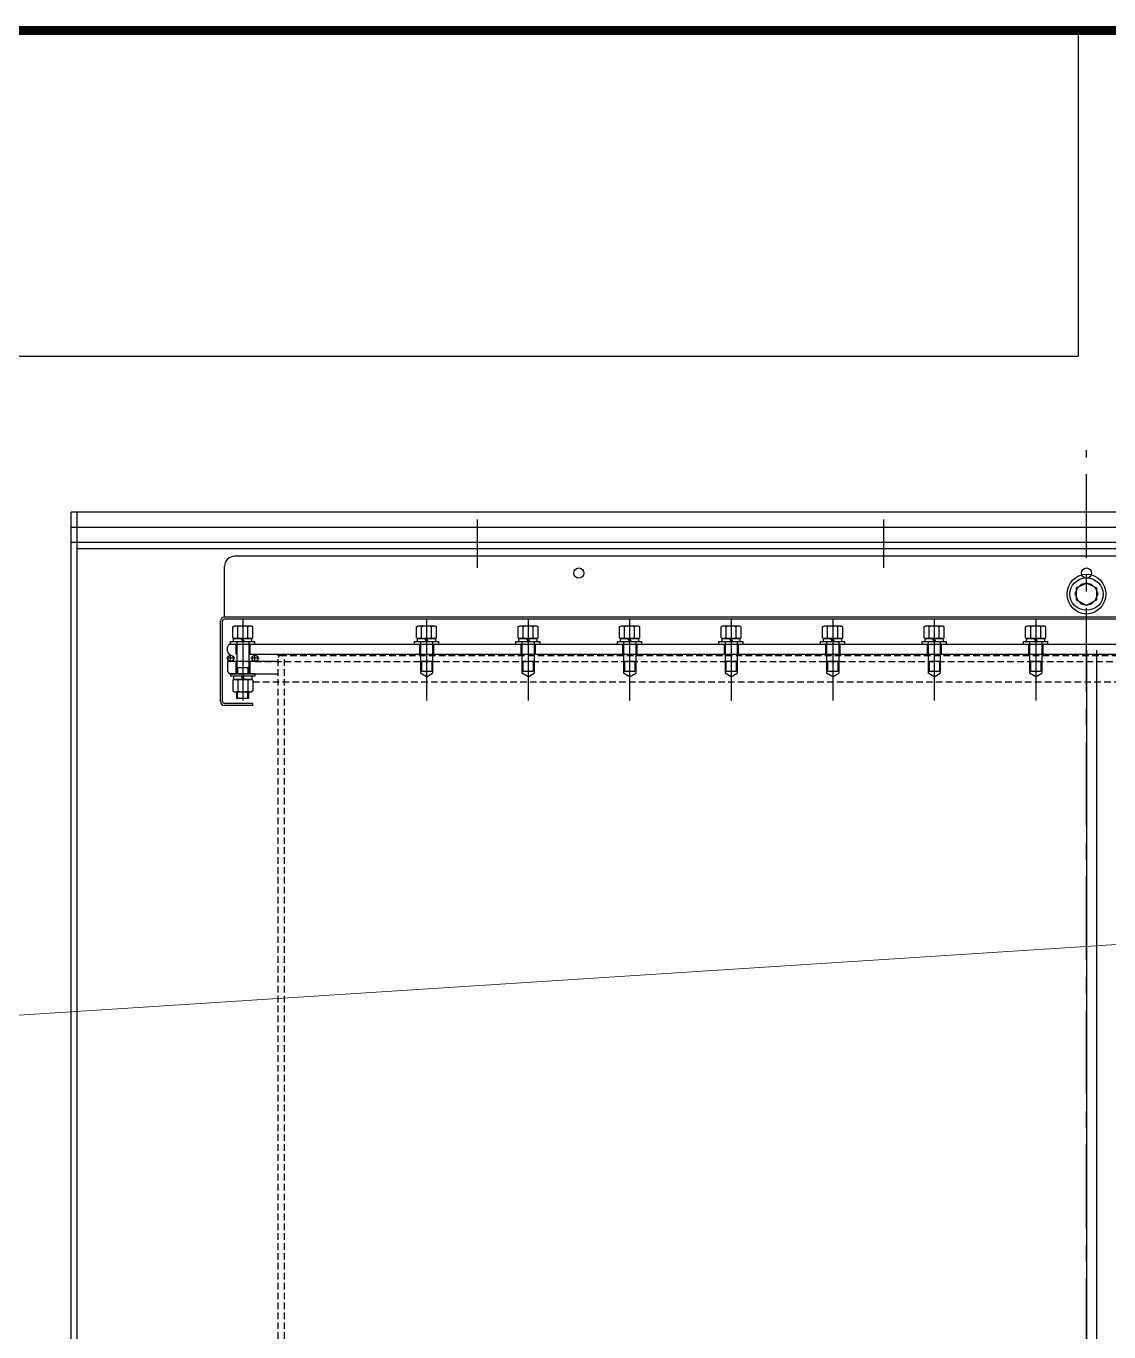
# Model space of a CAD drawing. Header units: millimetres. Extents: x 45841 to 102963, y -329287 to -163666.
# Drawn here: x 69511 to 70578, y -165632 to -164345 of the extents above; entities that cross this region are included whole.
import ezdxf

# ---------------------------------------------------------------- set-up
doc = ezdxf.new("R2010")
doc.units = ezdxf.units.MM
doc.header["$LTSCALE"] = 13
for name, pattern in [('CENTER', [50.8, 31.75, -6.35, 6.35, -6.35]), ('CENTER2', [1.125, 0.75, -0.125, 0.125, -0.125]), ('CENTERX2', [101.6, 63.5, -12.7, 12.7, -12.7]), ('DASHED', [0.75, 0.5, -0.25]), ('HIDDEN', [9.525, 6.35, -3.175])]:
    doc.linetypes.add(name, pattern=pattern)
for name, color, linetype in [('1', 4, 'Continuous'), ('2', 3, 'Continuous'), ('3中心线层', 1, 'CENTER'), ('4', 2, 'HIDDEN'), ('4虚线层', 6, 'DASHED'), ('粗实线', 4, 'Continuous')]:
    doc.layers.add(name, color=color, linetype=linetype)
doc.layers.add('标注、文本', color=3, linetype='Continuous', lineweight=25)
doc.layers.add('铁心', color=3, linetype='Continuous', lineweight=0)

# ---------------------------------------------------------------- blocks, each defined once
blk = doc.blocks.new('A$C3970166B')
at = {"layer": '标注、文本', "color": 4, "lineweight": 30}
for points in [[(20.32, 13.55), (18.63, 16.93), (16.09, 19.47), (12.7, 20.32), (9.31, 19.47), (6.77, 16.93), (5.08, 13.55), (6.77, 9.31), (9.31, 6.77), (12.7, 5.93), (16.09, 6.77), (18.63, 9.31)], [(19.47, 16.93), (12.7, 20.32), (5.93, 16.93), (5.93, 9.31), (12.7, 5.93), (19.47, 9.31)]]:
    blk.add_lwpolyline(points, close=True, dxfattribs=at)
for major_axis, ratio in [((0, 13.12), 0.967742), ((-11.01, 0), 0.961538)]:
    blk.add_ellipse((12.7, 13.12), major_axis=major_axis, ratio=ratio, start_param=0, end_param=6.283185, dxfattribs=at)

msp = doc.modelspace()

# ---------------------------------------------------------------- linework, layer by layer
at = {"layer": '1', "color": 1, "linetype": 'CENTERX2', "lineweight": -3, "ltscale": 0.1}
for p, q in [((70555.9, -167114.795), (70555.9, -164763.206)), ((69724.9, -164951.838), (69724.9, -164995.105)), ((69717.084, -164968.277), (69708.715, -164968.277)), ((69712.9, -164971.516), (69712.9, -164965.038)), ((69741.084, -164968.277), (69732.715, -164968.277)), ((69736.9, -164971.516), (69736.9, -164965.038))]:
    msp.add_line(p, q, dxfattribs=at)
at = {"layer": '1'}
for p, q in [((69714.975, -164937.345), (69716.304, -164936.577)), ((69714.975, -164948.009), (69714.975, -164937.345)), ((69733.495, -164936.577), (69716.304, -164936.577)), ((69719.937, -164948.009), (69719.937, -164937.345)), ((69729.862, -164948.009), (69729.862, -164937.345)), ((69734.825, -164937.345), (69733.495, -164936.577)), ((69734.825, -164948.009), (69734.825, -164937.345)), ((69895.975, -164937.345), (69897.304, -164936.577)), ((69895.975, -164948.009), (69895.975, -164937.345)), ((69914.495, -164936.577), (69897.304, -164936.577)), ((69900.937, -164948.009), (69900.937, -164937.345)), ((69910.862, -164948.009), (69910.862, -164937.345)), ((69915.825, -164937.345), (69914.495, -164936.577)), ((69915.825, -164948.009), (69915.825, -164937.345)), ((69995.975, -164937.345), (69997.304, -164936.577)), ((69995.975, -164948.009), (69995.975, -164937.345)), ((70014.495, -164936.577), (69997.304, -164936.577)), ((70000.937, -164948.009), (70000.937, -164937.345)), ((70010.862, -164948.009), (70010.862, -164937.345)), ((70015.825, -164937.345), (70014.495, -164936.577)), ((70015.825, -164948.009), (70015.825, -164937.345)), ((70095.975, -164937.345), (70097.304, -164936.577)), ((70095.975, -164948.009), (70095.975, -164937.345)), ((70114.495, -164936.577), (70097.304, -164936.577)), ((70100.937, -164948.009), (70100.937, -164937.345)), ((70110.862, -164948.009), (70110.862, -164937.345)), ((70115.825, -164937.345), (70114.495, -164936.577)), ((70115.825, -164948.009), (70115.825, -164937.345)), ((70195.975, -164937.345), (70197.304, -164936.577)), ((70195.975, -164948.009), (70195.975, -164937.345)), ((70214.495, -164936.577), (70197.304, -164936.577)), ((70200.937, -164948.009), (70200.937, -164937.345)), ((70210.862, -164948.009), (70210.862, -164937.345)), ((70215.825, -164937.345), (70214.495, -164936.577)), ((70215.825, -164948.009), (70215.825, -164937.345)), ((70295.975, -164937.345), (70297.304, -164936.577)), ((70295.975, -164948.009), (70295.975, -164937.345)), ((70314.495, -164936.577), (70297.304, -164936.577)), ((70300.937, -164948.009), (70300.937, -164937.345)), ((70310.862, -164948.009), (70310.862, -164937.345)), ((70315.825, -164937.345), (70314.495, -164936.577)), ((70315.825, -164948.009), (70315.825, -164937.345)), ((70395.975, -164937.345), (70397.304, -164936.577)), ((70395.975, -164948.009), (70395.975, -164937.345)), ((70414.495, -164936.577), (70397.304, -164936.577)), ((70400.937, -164948.009), (70400.937, -164937.345)), ((70410.862, -164948.009), (70410.862, -164937.345)), ((70415.825, -164937.345), (70414.495, -164936.577)), ((70415.825, -164948.009), (70415.825, -164937.345)), ((70495.975, -164937.345), (70497.304, -164936.577)), ((70495.975, -164948.009), (70495.975, -164937.345)), ((70514.495, -164936.577), (70497.304, -164936.577)), ((70500.937, -164948.009), (70500.937, -164937.345)), ((70510.862, -164948.009), (70510.862, -164937.345)), ((70515.825, -164937.345), (70514.495, -164936.577)), ((70515.825, -164948.009), (70515.825, -164937.345)), ((69712.9, -164954.277), (69712.9, -164951.777)), ((69712.9, -164951.777), (69736.9, -164951.777)), ((69712.9, -164954.277), (69736.9, -164954.277)), ((69714.975, -164948.009), (69716.304, -164948.777)), ((69715.9, -164951.777), (69715.9, -164948.777)), ((69715.9, -164948.777), (69733.9, -164948.777)), ((69715.9, -164951.777), (69733.9, -164951.777)), ((69733.495, -164948.777), (69716.304, -164948.777)), ((69718.9, -164951.995), (69718.9, -164977.495)), ((69724.9, -164951.777), (69723.2, -164948.777)), ((69726.6, -164951.777), (69724.9, -164948.777)), ((69730.9, -164951.995), (69730.9, -164977.495)), ((69734.825, -164948.009), (69733.495, -164948.777)), ((69733.9, -164951.777), (69733.9, -164948.777)), ((69736.9, -164954.277), (69736.9, -164951.777)), ((69893.9, -164954.277), (69893.9, -164951.777)), ((69893.9, -164951.777), (69917.9, -164951.777)), ((69893.9, -164954.277), (69917.9, -164954.277)), ((69895.975, -164948.009), (69897.304, -164948.777)), ((69896.9, -164951.777), (69896.9, -164948.777)), ((69896.9, -164948.777), (69914.9, -164948.777)), ((69896.9, -164951.777), (69914.9, -164951.777)), ((69914.495, -164948.777), (69897.304, -164948.777)), ((69899.9, -164951.995), (69899.9, -164977.495)), ((69905.9, -164951.777), (69904.2, -164948.777)), ((69907.6, -164951.777), (69905.9, -164948.777)), ((69911.9, -164951.995), (69911.9, -164977.495)), ((69915.825, -164948.009), (69914.495, -164948.777)), ((69914.9, -164951.777), (69914.9, -164948.777)), ((69917.9, -164954.277), (69917.9, -164951.777)), ((69993.9, -164954.277), (69993.9, -164951.777)), ((69993.9, -164951.777), (70017.9, -164951.777)), ((69993.9, -164954.277), (70017.9, -164954.277)), ((69995.975, -164948.009), (69997.304, -164948.777)), ((69996.9, -164951.777), (69996.9, -164948.777)), ((69996.9, -164948.777), (70014.9, -164948.777)), ((69996.9, -164951.777), (70014.9, -164951.777)), ((70014.495, -164948.777), (69997.304, -164948.777)), ((69999.9, -164951.995), (69999.9, -164977.495)), ((70005.9, -164951.777), (70004.2, -164948.777)), ((70007.6, -164951.777), (70005.9, -164948.777)), ((70011.9, -164951.995), (70011.9, -164977.495)), ((70015.825, -164948.009), (70014.495, -164948.777)), ((70014.9, -164951.777), (70014.9, -164948.777)), ((70017.9, -164954.277), (70017.9, -164951.777)), ((70093.9, -164954.277), (70093.9, -164951.777)), ((70093.9, -164951.777), (70117.9, -164951.777)), ((70093.9, -164954.277), (70117.9, -164954.277)), ((70095.975, -164948.009), (70097.304, -164948.777)), ((70096.9, -164951.777), (70096.9, -164948.777)), ((70096.9, -164948.777), (70114.9, -164948.777)), ((70096.9, -164951.777), (70114.9, -164951.777)), ((70114.495, -164948.777), (70097.304, -164948.777)), ((70099.9, -164951.995), (70099.9, -164977.495)), ((70105.9, -164951.777), (70104.2, -164948.777)), ((70107.6, -164951.777), (70105.9, -164948.777)), ((70111.9, -164951.995), (70111.9, -164977.495)), ((70115.825, -164948.009), (70114.495, -164948.777)), ((70114.9, -164951.777), (70114.9, -164948.777)), ((70117.9, -164954.277), (70117.9, -164951.777)), ((70193.9, -164954.277), (70193.9, -164951.777)), ((70193.9, -164951.777), (70217.9, -164951.777)), ((70193.9, -164954.277), (70217.9, -164954.277)), ((70195.975, -164948.009), (70197.304, -164948.777)), ((70196.9, -164951.777), (70196.9, -164948.777)), ((70196.9, -164948.777), (70214.9, -164948.777)), ((70196.9, -164951.777), (70214.9, -164951.777)), ((70214.495, -164948.777), (70197.304, -164948.777)), ((70199.9, -164951.995), (70199.9, -164977.495)), ((70205.9, -164951.777), (70204.2, -164948.777)), ((70207.6, -164951.777), (70205.9, -164948.777)), ((70211.9, -164951.995), (70211.9, -164977.495)), ((70215.825, -164948.009), (70214.495, -164948.777)), ((70214.9, -164951.777), (70214.9, -164948.777)), ((70217.9, -164954.277), (70217.9, -164951.777)), ((70293.9, -164954.277), (70293.9, -164951.777)), ((70293.9, -164951.777), (70317.9, -164951.777)), ((70293.9, -164954.277), (70317.9, -164954.277)), ((70295.975, -164948.009), (70297.304, -164948.777)), ((70296.9, -164951.777), (70296.9, -164948.777)), ((70296.9, -164948.777), (70314.9, -164948.777)), ((70296.9, -164951.777), (70314.9, -164951.777)), ((70314.495, -164948.777), (70297.304, -164948.777)), ((70299.9, -164951.995), (70299.9, -164977.495)), ((70305.9, -164951.777), (70304.2, -164948.777)), ((70307.6, -164951.777), (70305.9, -164948.777)), ((70311.9, -164951.995), (70311.9, -164977.495)), ((70315.825, -164948.009), (70314.495, -164948.777)), ((70314.9, -164951.777), (70314.9, -164948.777)), ((70317.9, -164954.277), (70317.9, -164951.777)), ((70393.9, -164954.277), (70393.9, -164951.777)), ((70393.9, -164951.777), (70417.9, -164951.777)), ((70393.9, -164954.277), (70417.9, -164954.277)), ((70395.975, -164948.009), (70397.304, -164948.777)), ((70396.9, -164951.777), (70396.9, -164948.777)), ((70396.9, -164948.777), (70414.9, -164948.777)), ((70396.9, -164951.777), (70414.9, -164951.777)), ((70414.495, -164948.777), (70397.304, -164948.777)), ((70399.9, -164951.995), (70399.9, -164977.495)), ((70405.9, -164951.777), (70404.2, -164948.777)), ((70407.6, -164951.777), (70405.9, -164948.777)), ((70411.9, -164951.995), (70411.9, -164977.495)), ((70415.825, -164948.009), (70414.495, -164948.777)), ((70414.9, -164951.777), (70414.9, -164948.777)), ((70417.9, -164954.277), (70417.9, -164951.777)), ((70493.9, -164954.277), (70493.9, -164951.777)), ((70493.9, -164951.777), (70517.9, -164951.777)), ((70493.9, -164954.277), (70517.9, -164954.277)), ((70495.975, -164948.009), (70497.304, -164948.777)), ((70496.9, -164951.777), (70496.9, -164948.777)), ((70496.9, -164948.777), (70514.9, -164948.777)), ((70496.9, -164951.777), (70514.9, -164951.777)), ((70514.495, -164948.777), (70497.304, -164948.777)), ((70499.9, -164951.995), (70499.9, -164977.495)), ((70505.9, -164951.777), (70504.2, -164948.777)), ((70507.6, -164951.777), (70505.9, -164948.777)), ((70511.9, -164951.995), (70511.9, -164977.495)), ((70515.825, -164948.009), (70514.495, -164948.777)), ((70514.9, -164951.777), (70514.9, -164948.777)), ((70517.9, -164954.277), (70517.9, -164951.777)), ((69730.9, -164977.495), (69718.9, -164977.495)), ((69718.9, -164977.495), (69718.9, -164983.495)), ((69730.9, -164977.495), (69730.9, -164983.495)), ((69911.9, -164971.495), (69899.9, -164971.495)), ((69899.9, -164977.495), (69899.9, -164983.031)), ((69911.9, -164977.495), (69911.9, -164983.031)), ((70011.9, -164971.495), (69999.9, -164971.495)), ((69999.9, -164977.495), (69999.9, -164983.031)), ((70011.9, -164977.495), (70011.9, -164983.031)), ((70111.9, -164971.495), (70099.9, -164971.495)), ((70099.9, -164977.495), (70099.9, -164983.031)), ((70111.9, -164977.495), (70111.9, -164983.031)), ((70211.9, -164971.495), (70199.9, -164971.495)), ((70199.9, -164977.495), (70199.9, -164983.031)), ((70211.9, -164977.495), (70211.9, -164983.031)), ((70311.9, -164971.495), (70299.9, -164971.495)), ((70299.9, -164977.495), (70299.9, -164983.031)), ((70311.9, -164977.495), (70311.9, -164983.031)), ((70411.9, -164971.495), (70399.9, -164971.495)), ((70399.9, -164977.495), (70399.9, -164983.031)), ((70411.9, -164977.495), (70411.9, -164983.031)), ((70511.9, -164971.495), (70499.9, -164971.495)), ((70499.9, -164977.495), (70499.9, -164983.031)), ((70511.9, -164977.495), (70511.9, -164983.031)), ((69736.9, -164983.495), (69712.9, -164983.495)), ((69712.9, -164983.495), (69712.9, -164985.995)), ((69736.9, -164985.995), (69712.9, -164985.995)), ((69714.975, -164989.763), (69716.304, -164988.995)), ((69714.975, -164989.763), (69714.975, -165000.427)), ((69733.9, -164985.995), (69715.9, -164985.995)), ((69715.9, -164985.995), (69715.9, -164988.995)), ((69733.9, -164988.995), (69715.9, -164988.995)), ((69716.304, -164988.995), (69733.495, -164988.995)), ((69719.937, -164989.763), (69719.937, -165000.427)), ((69723.2, -164985.995), (69724.9, -164988.995)), ((69724.9, -164985.995), (69726.6, -164988.995)), ((69729.862, -164989.763), (69729.862, -165000.427)), ((69734.825, -164989.763), (69733.495, -164988.995)), ((69733.9, -164985.995), (69733.9, -164988.995)), ((69734.825, -164989.763), (69734.825, -165000.427)), ((69736.9, -164983.495), (69736.9, -164985.995)), ((69714.975, -165000.427), (69716.304, -165001.195)), ((69716.304, -165001.195), (69733.495, -165001.195)), ((69718.9, -165007.937), (69718.9, -165001.195)), ((69730.9, -165007.937), (69730.9, -165001.195)), ((69734.825, -165000.427), (69733.495, -165001.195)), ((69730.9, -165007.937), (69718.9, -165007.937))]:
    msp.add_line(p, q, dxfattribs=at)
at = {"layer": '1', "const_width": 8.634}
msp.add_lwpolyline([(68377.085, -171158.034), (77849.405, -171158.034), (77849.405, -164349.804), (68377.085, -164349.804), (68377.085, -171158.034)], dxfattribs=at)
at = {"layer": '1'}
for centre, radius, start, end in [((69717.51, -164941.146), 4.569, 57.914436, 123.704561), ((69724.9, -164954.577), 18, 73.996597, 106.003403), ((69732.289, -164941.146), 4.569, 56.295439, 122.085564), ((69898.51, -164941.146), 4.569, 57.914436, 123.704561), ((69905.9, -164954.577), 18, 73.996597, 106.003403), ((69913.289, -164941.146), 4.569, 56.295439, 122.085564), ((69998.51, -164941.146), 4.569, 57.914436, 123.704561), ((70005.9, -164954.577), 18, 73.996597, 106.003403), ((70013.289, -164941.146), 4.569, 56.295439, 122.085564), ((70098.51, -164941.146), 4.569, 57.914436, 123.704561), ((70105.9, -164954.577), 18, 73.996597, 106.003403), ((70113.289, -164941.146), 4.569, 56.295439, 122.085564), ((70198.51, -164941.146), 4.569, 57.914436, 123.704561), ((70205.9, -164954.577), 18, 73.996597, 106.003403), ((70213.289, -164941.146), 4.569, 56.295439, 122.085564), ((70298.51, -164941.146), 4.569, 57.914436, 123.704561), ((70305.9, -164954.577), 18, 73.996597, 106.003403), ((70313.289, -164941.146), 4.569, 56.295439, 122.085564), ((70398.51, -164941.146), 4.569, 57.914436, 123.704561), ((70405.9, -164954.577), 18, 73.996597, 106.003403), ((70413.289, -164941.146), 4.569, 56.295439, 122.085564), ((70498.51, -164941.146), 4.569, 57.914436, 123.704561), ((70505.9, -164954.577), 18, 73.996597, 106.003403), ((70513.289, -164941.146), 4.569, 56.295439, 122.085564), ((69717.51, -164944.208), 4.569, 236.295439, 302.558752), ((69724.9, -164930.777), 18, 253.996597, 286.003403), ((69732.289, -164944.208), 4.569, 237.914436, 303.704561), ((69898.51, -164944.208), 4.569, 236.295439, 302.558752), ((69905.9, -164930.777), 18, 253.996597, 286.003403), ((69913.289, -164944.208), 4.569, 237.914436, 303.704561), ((69998.51, -164944.208), 4.569, 236.295439, 302.558752), ((70005.9, -164930.777), 18, 253.996597, 286.003403), ((70013.289, -164944.208), 4.569, 237.914436, 303.704561), ((70098.51, -164944.208), 4.569, 236.295439, 302.558752), ((70105.9, -164930.777), 18, 253.996597, 286.003403), ((70113.289, -164944.208), 4.569, 237.914436, 303.704561), ((70198.51, -164944.208), 4.569, 236.295439, 302.558752), ((70205.9, -164930.777), 18, 253.996597, 286.003403), ((70213.289, -164944.208), 4.569, 237.914436, 303.704561), ((70298.51, -164944.208), 4.569, 236.295439, 302.558752), ((70305.9, -164930.777), 18, 253.996597, 286.003403), ((70313.289, -164944.208), 4.569, 237.914436, 303.704561), ((70398.51, -164944.208), 4.569, 236.295439, 302.558752), ((70405.9, -164930.777), 18, 253.996597, 286.003403), ((70413.289, -164944.208), 4.569, 237.914436, 303.704561), ((70498.51, -164944.208), 4.569, 236.295439, 302.558752), ((70505.9, -164930.777), 18, 253.996597, 286.003403), ((70513.289, -164944.208), 4.569, 237.914436, 303.704561), ((69717.51, -164993.564), 4.569, 57.914436, 123.704561), ((69724.9, -165006.995), 18, 73.996597, 106.003403), ((69732.289, -164993.564), 4.569, 56.295439, 122.558752), ((69717.51, -164996.626), 4.569, 236.295439, 302.085564), ((69724.9, -164983.195), 18, 253.996597, 286.003403), ((69732.289, -164996.626), 4.569, 237.914436, 303.704561)]:
    msp.add_arc(centre, radius, start, end, dxfattribs=at)
at = {"layer": '2'}
for p, q in [((70547.825, -164349.804), (70547.825, -164670.481)), ((68377.085, -164670.481), (70547.825, -164670.481)), ((69719.8, -164977.495), (69719.8, -164983.495)), ((69730, -164977.495), (69730, -164983.495)), ((69900.8, -164971.495), (69900.8, -164981.031)), ((69911, -164971.495), (69911, -164981.031)), ((70000.8, -164971.495), (70000.8, -164981.031)), ((70011, -164971.495), (70011, -164981.031)), ((70100.8, -164971.495), (70100.8, -164981.031)), ((70111, -164971.495), (70111, -164981.031)), ((70200.8, -164971.495), (70200.8, -164981.031)), ((70211, -164971.495), (70211, -164981.031)), ((70300.8, -164971.495), (70300.8, -164981.031)), ((70311, -164971.495), (70311, -164981.031)), ((70400.8, -164971.495), (70400.8, -164981.031)), ((70411, -164971.495), (70411, -164981.031)), ((70500.8, -164971.495), (70500.8, -164981.031)), ((70511, -164971.495), (70511, -164981.031)), ((69719.8, -165007.937), (69719.8, -165001.195)), ((69730, -165007.937), (69730, -165001.195))]:
    msp.add_line(p, q, dxfattribs=at)
at = {"layer": '3中心线层', "linetype": 'CENTER2', "lineweight": -3, "ltscale": 10}
for p, q in [((69955.9, -164831.364), (69955.9, -164879.159)), ((70355.9, -164831.364), (70355.9, -164879.159))]:
    msp.add_line(p, q, dxfattribs=at)
at = {"layer": '4'}
for p, q in [((69724.9, -164928.995), (69724.9, -165009.795)), ((69905.9, -164928.995), (69905.9, -165009.795)), ((70005.9, -164928.995), (70005.9, -165009.795)), ((70105.9, -164928.995), (70105.9, -165009.795)), ((70205.9, -164928.995), (70205.9, -165009.795)), ((70305.9, -164928.995), (70305.9, -165009.795)), ((70405.9, -164928.995), (70405.9, -165009.795)), ((70505.9, -164928.995), (70505.9, -165009.795))]:
    msp.add_line(p, q, dxfattribs=at)
at = {"layer": '4虚线层'}
for p, q in [((69759.9, -165901.929), (69759.9, -164964.277)), ((69761.9, -164965.495), (71309.9, -164965.495)), ((69765.9, -165901.929), (69765.9, -164964.277)), ((69736.9, -164971.495), (71361.9, -164971.495)), ((69734.825, -164991.495), (71311.9, -164991.495))]:
    msp.add_line(p, q, dxfattribs=at)
msp.add_arc((69761.9, -164967.495), 2, 90, 180, dxfattribs=at)
at = {"layer": '标注、文本', "color": 4, "lineweight": 30}
for p, q in [((69555.9, -167024.246), (69555.9, -164824.277)), ((69561.9, -167024.246), (69561.9, -164824.277))]:
    msp.add_line(p, q, dxfattribs=at)
at = {"layer": '标注、文本'}
for p, q in [((69706.9, -164927.772), (69706.9, -164877.772)), ((71394.9, -164867.772), (69716.9, -164867.772)), ((71404.9, -164927.772), (69706.9, -164927.772)), ((71404.9, -164929.772), (69706.9, -164929.772)), ((69632.9, -164931.772), (69632.9, -164931.772)), ((69702.9, -165010.754), (69702.9, -164931.772)), ((69704.9, -165010.754), (69704.9, -164931.772)), ((69717.9, -164954.277), (69717.9, -164964.277)), ((69731.9, -164954.277), (69731.9, -164964.277)), ((69736.9, -164954.277), (71398.9, -164954.277)), ((69898.9, -164954.277), (69898.9, -164964.277)), ((69912.9, -164954.277), (69912.9, -164964.277)), ((69998.9, -164954.277), (69998.9, -164964.277)), ((70012.9, -164954.277), (70012.9, -164964.277)), ((70098.9, -164954.277), (70098.9, -164964.277)), ((70112.9, -164954.277), (70112.9, -164964.277)), ((70198.9, -164954.277), (70198.9, -164964.277)), ((70212.9, -164954.277), (70212.9, -164964.277)), ((70298.9, -164954.277), (70298.9, -164964.277)), ((70312.9, -164954.277), (70312.9, -164964.277)), ((70398.9, -164954.277), (70398.9, -164964.277)), ((70412.9, -164954.277), (70412.9, -164964.277)), ((70498.9, -164954.277), (70498.9, -164964.277)), ((70512.9, -164954.277), (70512.9, -164964.277)), ((69709.9, -164961.277), (69709.9, -164957.277)), ((69709.9, -164961.277), (69709.9, -164957.277)), ((69731.9, -164964.277), (71398.9, -164964.277)), ((69759.9, -164971.495), (69709.9, -164971.495)), ((69759.9, -164971.495), (69709.9, -164971.495)), ((69709.9, -164971.495), (69709.9, -164980.495)), ((69717.9, -164971.495), (69717.9, -164983.495)), ((69731.9, -164971.495), (69731.9, -164983.495)), ((69900.8, -164981.031), (69911, -164981.031)), ((70000.8, -164981.031), (70011, -164981.031)), ((70100.8, -164981.031), (70111, -164981.031)), ((70200.8, -164981.031), (70211, -164981.031)), ((70300.8, -164981.031), (70311, -164981.031)), ((70400.8, -164981.031), (70411, -164981.031)), ((70500.8, -164981.031), (70511, -164981.031)), ((69712.9, -164983.495), (69759.9, -164983.495)), ((69905.9, -164986.495), (69899.9, -164983.031)), ((69905.9, -164986.495), (69899.9, -164983.031)), ((69905.9, -164986.495), (69899.9, -164983.031)), ((69905.9, -164986.495), (69899.9, -164983.031)), ((69905.9, -164986.495), (69899.9, -164983.031)), ((69905.9, -164986.495), (69899.9, -164983.031)), ((69905.9, -164986.495), (69899.9, -164983.031)), ((69905.9, -164986.495), (69899.9, -164983.031)), ((69905.9, -164986.495), (69911.9, -164983.031)), ((69905.9, -164986.495), (69911.9, -164983.031)), ((69905.9, -164986.495), (69911.9, -164983.031)), ((69905.9, -164986.495), (69911.9, -164983.031)), ((69905.9, -164986.495), (69911.9, -164983.031)), ((69905.9, -164986.495), (69911.9, -164983.031)), ((69905.9, -164986.495), (69911.9, -164983.031)), ((69905.9, -164986.495), (69911.9, -164983.031)), ((69905.9, -164986.495), (69905.9, -164986.495)), ((70005.9, -164986.495), (69999.9, -164983.031)), ((70005.9, -164986.495), (69999.9, -164983.031)), ((70005.9, -164986.495), (69999.9, -164983.031)), ((70005.9, -164986.495), (69999.9, -164983.031)), ((70005.9, -164986.495), (69999.9, -164983.031)), ((70005.9, -164986.495), (69999.9, -164983.031)), ((70005.9, -164986.495), (69999.9, -164983.031)), ((70005.9, -164986.495), (69999.9, -164983.031)), ((70005.9, -164986.495), (70011.9, -164983.031)), ((70005.9, -164986.495), (70011.9, -164983.031)), ((70005.9, -164986.495), (70011.9, -164983.031)), ((70005.9, -164986.495), (70011.9, -164983.031)), ((70005.9, -164986.495), (70011.9, -164983.031)), ((70005.9, -164986.495), (70011.9, -164983.031)), ((70005.9, -164986.495), (70011.9, -164983.031)), ((70005.9, -164986.495), (70011.9, -164983.031)), ((70005.9, -164986.495), (70005.9, -164986.495)), ((70105.9, -164986.495), (70099.9, -164983.031)), ((70105.9, -164986.495), (70099.9, -164983.031)), ((70105.9, -164986.495), (70099.9, -164983.031)), ((70105.9, -164986.495), (70099.9, -164983.031)), ((70105.9, -164986.495), (70099.9, -164983.031)), ((70105.9, -164986.495), (70099.9, -164983.031)), ((70105.9, -164986.495), (70099.9, -164983.031)), ((70105.9, -164986.495), (70099.9, -164983.031)), ((70105.9, -164986.495), (70111.9, -164983.031)), ((70105.9, -164986.495), (70111.9, -164983.031)), ((70105.9, -164986.495), (70111.9, -164983.031)), ((70105.9, -164986.495), (70111.9, -164983.031)), ((70105.9, -164986.495), (70111.9, -164983.031)), ((70105.9, -164986.495), (70111.9, -164983.031)), ((70105.9, -164986.495), (70111.9, -164983.031)), ((70105.9, -164986.495), (70111.9, -164983.031)), ((70105.9, -164986.495), (70105.9, -164986.495)), ((70205.9, -164986.495), (70199.9, -164983.031)), ((70205.9, -164986.495), (70199.9, -164983.031)), ((70205.9, -164986.495), (70199.9, -164983.031)), ((70205.9, -164986.495), (70199.9, -164983.031)), ((70205.9, -164986.495), (70199.9, -164983.031)), ((70205.9, -164986.495), (70199.9, -164983.031)), ((70205.9, -164986.495), (70199.9, -164983.031)), ((70205.9, -164986.495), (70199.9, -164983.031)), ((70205.9, -164986.495), (70211.9, -164983.031)), ((70205.9, -164986.495), (70211.9, -164983.031)), ((70205.9, -164986.495), (70211.9, -164983.031)), ((70205.9, -164986.495), (70211.9, -164983.031)), ((70205.9, -164986.495), (70211.9, -164983.031)), ((70205.9, -164986.495), (70211.9, -164983.031)), ((70205.9, -164986.495), (70211.9, -164983.031)), ((70205.9, -164986.495), (70211.9, -164983.031)), ((70205.9, -164986.495), (70205.9, -164986.495)), ((70305.9, -164986.495), (70299.9, -164983.031)), ((70305.9, -164986.495), (70299.9, -164983.031)), ((70305.9, -164986.495), (70299.9, -164983.031)), ((70305.9, -164986.495), (70299.9, -164983.031)), ((70305.9, -164986.495), (70299.9, -164983.031)), ((70305.9, -164986.495), (70299.9, -164983.031)), ((70305.9, -164986.495), (70299.9, -164983.031)), ((70305.9, -164986.495), (70299.9, -164983.031)), ((70305.9, -164986.495), (70311.9, -164983.031)), ((70305.9, -164986.495), (70311.9, -164983.031)), ((70305.9, -164986.495), (70311.9, -164983.031)), ((70305.9, -164986.495), (70311.9, -164983.031)), ((70305.9, -164986.495), (70311.9, -164983.031)), ((70305.9, -164986.495), (70311.9, -164983.031)), ((70305.9, -164986.495), (70311.9, -164983.031)), ((70305.9, -164986.495), (70311.9, -164983.031)), ((70305.9, -164986.495), (70305.9, -164986.495)), ((70405.9, -164986.495), (70399.9, -164983.031)), ((70405.9, -164986.495), (70399.9, -164983.031)), ((70405.9, -164986.495), (70399.9, -164983.031)), ((70405.9, -164986.495), (70399.9, -164983.031)), ((70405.9, -164986.495), (70399.9, -164983.031)), ((70405.9, -164986.495), (70399.9, -164983.031)), ((70405.9, -164986.495), (70399.9, -164983.031)), ((70405.9, -164986.495), (70399.9, -164983.031)), ((70405.9, -164986.495), (70411.9, -164983.031)), ((70405.9, -164986.495), (70411.9, -164983.031)), ((70405.9, -164986.495), (70411.9, -164983.031)), ((70405.9, -164986.495), (70411.9, -164983.031)), ((70405.9, -164986.495), (70411.9, -164983.031)), ((70405.9, -164986.495), (70411.9, -164983.031)), ((70405.9, -164986.495), (70411.9, -164983.031)), ((70405.9, -164986.495), (70411.9, -164983.031)), ((70405.9, -164986.495), (70405.9, -164986.495)), ((70505.9, -164986.495), (70499.9, -164983.031)), ((70505.9, -164986.495), (70499.9, -164983.031)), ((70505.9, -164986.495), (70499.9, -164983.031)), ((70505.9, -164986.495), (70499.9, -164983.031)), ((70505.9, -164986.495), (70499.9, -164983.031)), ((70505.9, -164986.495), (70499.9, -164983.031)), ((70505.9, -164986.495), (70499.9, -164983.031)), ((70505.9, -164986.495), (70499.9, -164983.031)), ((70505.9, -164986.495), (70511.9, -164983.031)), ((70505.9, -164986.495), (70511.9, -164983.031)), ((70505.9, -164986.495), (70511.9, -164983.031)), ((70505.9, -164986.495), (70511.9, -164983.031)), ((70505.9, -164986.495), (70511.9, -164983.031)), ((70505.9, -164986.495), (70511.9, -164983.031)), ((70505.9, -164986.495), (70511.9, -164983.031)), ((70505.9, -164986.495), (70511.9, -164983.031)), ((70505.9, -164986.495), (70505.9, -164986.495)), ((69734.896, -165012.754), (69706.9, -165012.754)), ((69734.896, -165014.754), (69706.9, -165014.754)), ((69734.896, -165014.754), (69734.896, -165012.754))]:
    msp.add_line(p, q, dxfattribs=at)
at = {"layer": '标注、文本', "color": 4, "lineweight": 30}
for points in [[(70567.33, -164904.355), (70564.79, -164899.275), (70560.98, -164895.465), (70555.9, -164894.195), (70550.82, -164895.465), (70547.01, -164899.275), (70544.47, -164904.355), (70547.01, -164910.705), (70550.82, -164914.515), (70555.9, -164915.785), (70560.98, -164914.515), (70564.79, -164910.705)], [(70566.06, -164899.275), (70555.9, -164894.195), (70545.74, -164899.275), (70545.74, -164910.705), (70555.9, -164915.785), (70566.06, -164910.705)]]:
    msp.add_lwpolyline(points, close=True, dxfattribs=at)
at = {"layer": '标注、文本'}
for centre in [(69712.9, -164968.277), (69736.9, -164968.277)]:
    msp.add_circle(centre, 3, dxfattribs=at)
for centre, radius, start, end in [((69716.9, -164877.772), 10, 90, 180), ((69706.9, -164931.772), 4, 90, 180), ((69706.9, -164931.772), 2, 90, 180), ((69712.9, -164957.277), 3, 90, 180), ((69712.9, -164957.277), 3, 90, 180), ((69712.9, -164961.277), 3, 180, 270), ((69712.9, -164961.277), 3, 180, 270), ((69712.9, -164980.495), 3, 180, 270), ((69706.9, -165010.754), 4, 180, 270), ((69706.9, -165010.754), 2, 180, 270)]:
    msp.add_arc(centre, radius, start, end, dxfattribs=at)
at = {"layer": '标注、文本', "color": 4, "lineweight": 30}
for major_axis, ratio in [((0, 19.685), 0.967742), ((-16.51, 0), 0.961538)]:
    msp.add_ellipse((70555.9, -164904.99), major_axis=major_axis, ratio=ratio, start_param=0, end_param=6.283185, dxfattribs=at)
at = {"layer": '粗实线', "lineweight": 30}
for p, q in [((71555.9, -164824.277), (69555.9, -164824.277)), ((71555.9, -164839.277), (69555.9, -164839.277)), ((71555.9, -164854.277), (69555.9, -164854.277)), ((71555.9, -164860.277), (69561.9, -164860.277)), ((70555.9, -164960.277), (70555.9, -167016.246)), ((70565.9, -164960.277), (70565.9, -167016.246))]:
    msp.add_line(p, q, dxfattribs=at)
for centre in [(70055.9, -164884.256), (70555.9, -164884.256)]:
    msp.add_circle(centre, 5, dxfattribs=at)
at = {"layer": '铁心'}
msp.add_lwpolyline([(71105.831, -165216.811), (68840.974, -165362.583), (68840.974, -165362.583)], dxfattribs=at)

# ---------------------------------------------------------------- block references
at = {"layer": '标注、文本', "xscale": 1.5, "yscale": 1.5, "zscale": 1.5}
msp.add_blockref('A$C3970166B', (70536.85, -164924.675), dxfattribs=at)

doc.saveas('drawing.dxf')
